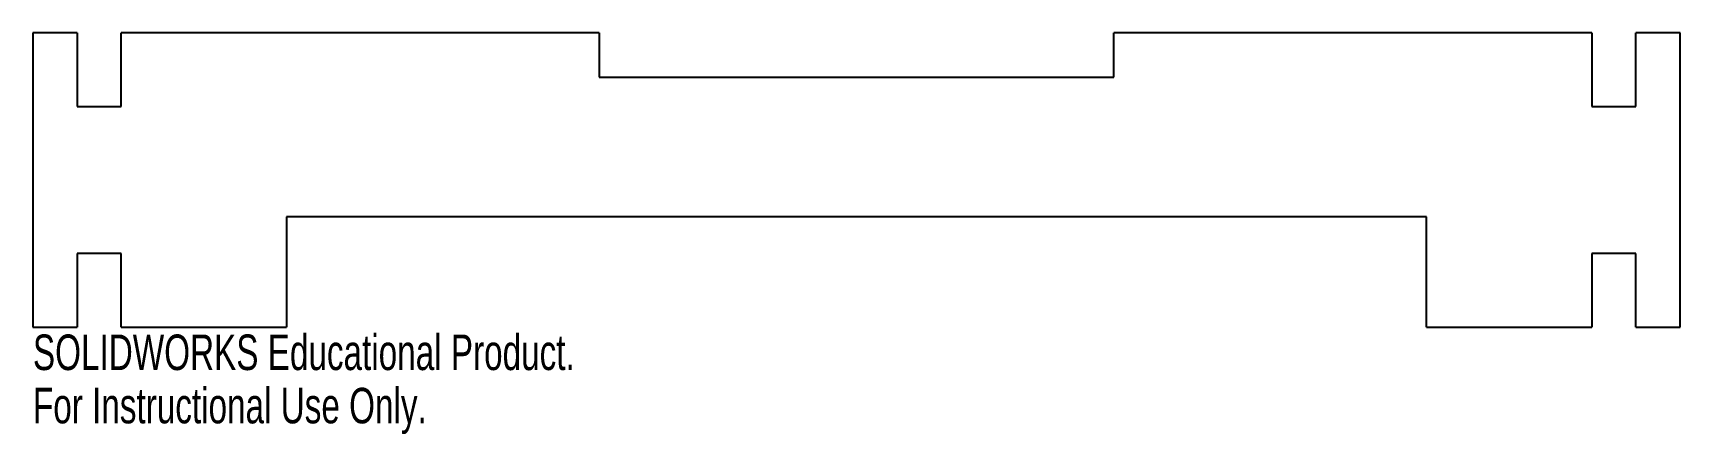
# Model space of a CAD drawing. Header units: millimetres. Extents: x -224 to 0, y -15 to 40.
import ezdxf

# ---------------------------------------------------------------- set-up
doc = ezdxf.new("R2010")
doc.units = ezdxf.units.MM
doc.styles.add('SLDTEXTSTYLE0', font='TXT', dxfattribs={"width": 0.7})

msp = doc.modelspace()

# ---------------------------------------------------------------- linework, layer by layer
at = {"color": 7, "linetype": 'Continuous', "lineweight": 25}
for p, q in [((-218, 40), (-224, 40)), ((-224, 40), (-224, 0)), ((-218, 40), (-218, 30)), ((-147, 40), (-212, 40)), ((-212, 30), (-212, 40)), ((-147, 40), (-147, 34)), ((-12, 40), (-77, 40)), ((-77, 34), (-77, 40)), ((-12, 40), (-12, 30)), ((0, 40), (-6, 40)), ((-6, 30), (-6, 40)), ((0, 0), (0, 40)), ((-147, 34), (-77, 34)), ((-218, 30), (-212, 30)), ((-12, 30), (-6, 30)), ((-189.5, 15), (-189.5, 0)), ((-34.5, 15), (-189.5, 15)), ((-34.5, 0), (-34.5, 15)), ((-218, 10), (-218, 0)), ((-212, 10), (-218, 10)), ((-212, 0), (-212, 10)), ((-12, 10), (-12, 0)), ((-6, 10), (-12, 10)), ((-6, 0), (-6, 10)), ((-224, 0), (-218, 0)), ((-212, 0), (-189.5, 0)), ((-34.5, 0), (-12, 0)), ((-6, 0), (0, 0))]:
    msp.add_line(p, q, dxfattribs=at)

# ---------------------------------------------------------------- texts
at = {"color": 7, "linetype": 'Continuous', "char_height": 4.8336, "attachment_point": 1, "style": 'SLDTEXTSTYLE0'}
for s, insert in [('SOLIDWORKS Educational Product.', (-224, -1.02)), ('For Instructional Use Only.', (-224, -8.27))]:
    msp.add_mtext(s, dxfattribs=dict(at, insert=insert))

doc.saveas('drawing.dxf')
